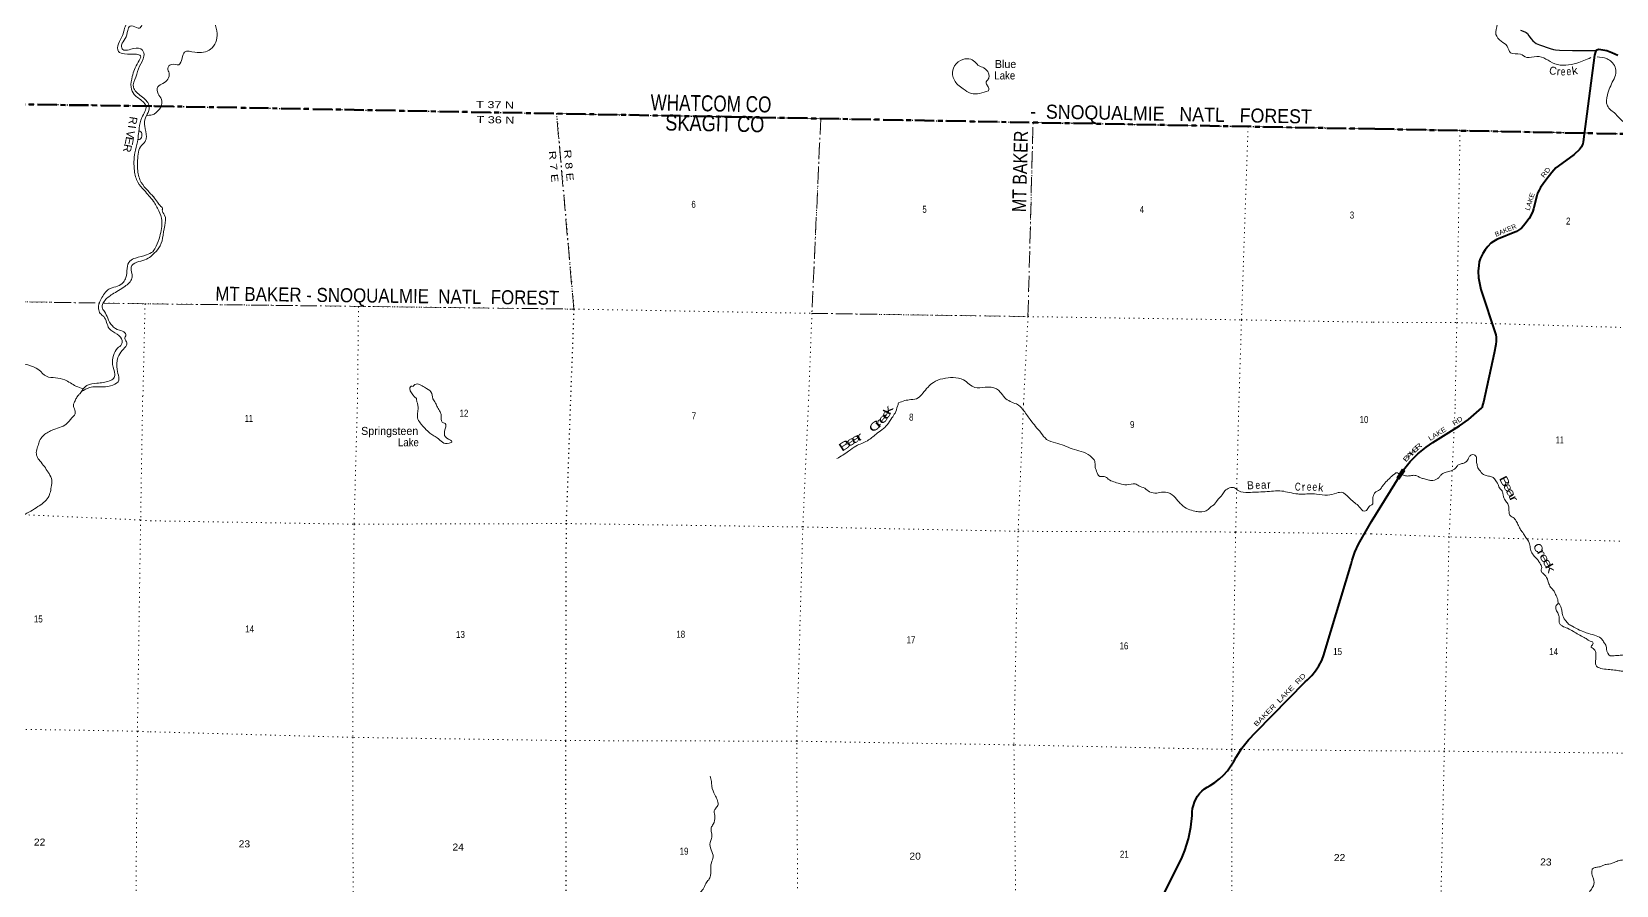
# Model space of a CAD drawing. Header units: feet. Extents: x -244583 to 4, y 367440 to 553773.
# Drawn here: x -216564 to -176969, y 402265 to 423577 of the extents above; entities that cross this region are included whole.
import ezdxf
from ezdxf.enums import TextEntityAlignment as Align

# ---------------------------------------------------------------- set-up
doc = ezdxf.new("R2010")
doc.units = ezdxf.units.FT
doc.header["$LTSCALE"] = 80
for name, pattern in [('DOT_DASHED', [7.7, 5, -1.2, 0.3, -1.2]), ('DOTTED', [1.5, 0.3, -1.2]), ('LONG_DASH_SHORT_DASH', [9.9, 6, -1.2, 1.5, -1.2])]:
    doc.linetypes.add(name, pattern=pattern)
for name, color, linetype, lineweight in [('11', 7, 'LONG_DASH_SHORT_DASH', 60), ('26', 7, 'Continuous', 40), ('29', 7, 'Continuous', 25), ('39', 7, 'Continuous', 13), ('44', 7, 'DOT_DASHED', 13), ('6', 7, 'DOTTED', 25), ('61', 7, 'Continuous', 13), ('7', 7, 'DOTTED', 13)]:
    doc.layers.add(name, color=color, linetype=linetype, lineweight=lineweight)
for name, color, linetype in [('12', 7, 'Continuous'), ('27', 7, 'Continuous'), ('41', 7, 'Continuous')]:
    doc.layers.add(name, color=color, linetype=linetype)

msp = doc.modelspace()

# ---------------------------------------------------------------- linework, layer by layer
at = {"layer": '11'}
for p, q in [((-213498.59, 421720.19), (-183002, 421149.94)), ((-183002, 421149.94), (-152500.5, 420534.3))]:
    msp.add_line(p, q, dxfattribs=at)
msp.add_lwpolyline([(-243993.87, 422210.66), (-234632.56, 421978.11), (-213498.59, 421720.19)], dxfattribs=at)
at = {"layer": '26'}
msp.add_line((-183082.92, 411345.45), (-182288.72, 412634.42), dxfattribs=at)
for points in [[(-176930.32, 422981.91), (-177078.17, 423050.79), (-177208.34, 423095.63), (-177306.13, 423120.01), (-177402.52, 423129.8), (-177434.53, 423127.66), (-177455.59, 423117.83), (-177470.81, 423104.17), (-177487.88, 423074.28), (-177513.79, 422991.21), (-177794.09, 420828.04), (-177807.41, 420777.55), (-177819.7, 420740.49), (-177836.77, 420706.33), (-177888.03, 420635.04), (-178020.89, 420513.4), (-178424.66, 420223.77), (-178481.7, 420175.54), (-178578.31, 420063.63), (-178732.08, 419869.41), (-178861.04, 419683.56), (-178897.32, 419621.64), (-178936.21, 419548.55), (-178955.5, 419480.7), (-179038.9, 419154.02), (-179057.97, 419099.18), (-179103.25, 418984.72), (-179146.99, 418912.75), (-179175.8, 418870.04), (-179249.2, 418780.33), (-179341.18, 418675.74), (-179390.26, 418635.17), (-179465.71, 418593.03), (-179956.81, 418385.35), (-180040.54, 418337.44), (-180101.91, 418293.54), (-180183, 418212.4), (-180249.15, 418129.13), (-180304.92, 418041.59), (-180368.65, 417904.93), (-180392.12, 417830.2), (-180407.78, 417743.73), (-180418.8, 417597.46), (-180411.87, 417432.5), (-180391.06, 417307.07), (-180353.05, 417144.75), (-179982.24, 416012.26), (-179971.74, 415953.34), (-179967.48, 415904.23), (-179969.61, 415852.99), (-179977.37, 415767.62), (-180020.65, 415547.84), (-180289.7, 414330.58), (-180307.92, 414278.03), (-180327.86, 414184.78)], [(-182288.72, 412634.42), (-182119.76, 412843.71), (-181929.85, 413034.18), (-181721.07, 413203.77), (-181550.64, 413317.85), (-180887.52, 413734.2), (-180664.33, 413891.14), (-180327.86, 414184.78)], [(-188617.99, 401359.02), (-187816.11, 402971.48), (-187747.48, 403137.74), (-187657.26, 403421.84), (-187597.23, 403713.81), (-187568.04, 404010.45), (-187568.11, 404012.53), (-187566.58, 404096.28), (-187556.3, 404179.42), (-187537.39, 404261.02), (-187510.05, 404340.2), (-187474.59, 404416.08), (-187431.39, 404487.85), (-187380.92, 404554.7), (-187323.74, 404615.92), (-187260.47, 404670.82), (-187191.82, 404718.81), (-187118.52, 404759.35), (-186997.85, 404833), (-186884.15, 404919.81), (-186780.14, 405018.02), (-186686.97, 405126.57), (-186515.65, 405372.5), (-186465.66, 405466.33), (-186324.4, 405690.19), (-186160.52, 405898.06), (-185975.81, 406087.66), (-184745.42, 407341.87), (-184684.5, 407393.15), (-184577.11, 407499.28), (-184481.41, 407616.06), (-184398.44, 407742.2), (-184329.1, 407876.33), (-184274.17, 408016.97), (-184234.24, 408162.57), (-183590.11, 410282.7), (-183565.46, 410383.71), (-183499.12, 410585.69), (-183412.03, 410779.63), (-183082.92, 411345.45)]]:
    msp.add_lwpolyline(points, dxfattribs=at)
at = {"layer": '29'}
msp.add_lwpolyline([(-179366.48, 423615.19), (-179250.37, 423571.59), (-179218.42, 423556.57), (-179190.79, 423531.54), (-179153.82, 423477.95), (-179099.26, 423401.62), (-179054.15, 423349.82), (-179010.63, 423314.25), (-178968.91, 423286.83), (-178889.01, 423250.28), (-178620.59, 423156.03), (-178536.27, 423133.52), (-178492.17, 423126.76), (-178391.05, 423119.48), (-178063.87, 423104.57), (-177738.27, 423105.89), (-177573.79, 423104.8), (-177466.49, 423108.05)], dxfattribs=at)
at = {"layer": '39'}
msp.add_line((-215436.64, 414452.73), (-215405.11, 414497.77), dxfattribs=at)
for points in [[(-180711.01, 431742.65), (-180623.58, 431593.24), (-180340.09, 431416.15), (-180165.89, 431293.32), (-180112.26, 431004.2), (-180023.66, 430553.35), (-180058.97, 430282.14), (-179995.26, 429999.12), (-179921.26, 429667.58), (-179913.71, 429279.18), (-179896.16, 428919.13), (-179877.34, 428753.3), (-179798.98, 428338.83), (-179795.85, 428051.56), (-179718.37, 427863.67), (-179652.2, 427467.37), (-179644.99, 427167.98), (-179569.67, 427018.52), (-179475.52, 426699.19), (-179429.54, 426300.8), (-179531.72, 426081.97), (-179556.76, 425764.26), (-179703.98, 425703.08), (-179820.08, 425425.53), (-179766.3, 425100), (-179850.53, 424941.92), (-180083.98, 424712.53), (-180097.18, 424469.72), (-180035.29, 424134.1), (-179942.94, 423758.11), (-179976.33, 423511.19), (-179842.34, 423339.67), (-179698.45, 423218.76), (-179608.92, 423051.15), (-179364.35, 423013.52), (-179208.51, 422935.14), (-178956.11, 422962.28), (-178506.95, 422777.65), (-177953.53, 422795.67), (-177608.83, 422929.56)], [(-213500.72, 421519.95), (-213338.18, 421694.52), (-213320.21, 421886.49), (-213405.65, 422028.74), (-213412.09, 422200.69), (-213284.14, 422284.59), (-213159.98, 422394.81), (-213130.32, 422542.2), (-213165.52, 422661.79), (-213081.83, 422760.21), (-212890.16, 422752.59), (-212805.88, 422913.69), (-212743.86, 423068.91), (-212485.55, 423064.8), (-212093.27, 423140.5), (-211930.1, 423533.52), (-211976.04, 423796.79), (-211887.22, 424010.43), (-211662.98, 424245.22), (-211530.01, 424432.22), (-211311.61, 424689.31), (-211031.91, 425024.76), (-210665.69, 425333.23), (-210372.7, 425367.27), (-210005.78, 425323.86), (-209739.3, 425329.8), (-209571.2, 425391.13), (-209338.3, 425261.84), (-209019.52, 425249.16), (-208734.71, 425273.15), (-208573.98, 425195), (-208295.08, 425020.86), (-208042.29, 425073.41), (-207934.47, 425163.55), (-207692.4, 425149.46), (-207475.84, 425000.08), (-207254.12, 424967.96), (-207089.69, 424855.4), (-206721.44, 424739.18), (-206504.76, 424814.28), (-206348.94, 424857.51), (-206188.06, 424795.54), (-206019.9, 424650.6), (-205839.72, 424707.79), (-205690.07, 424738.94), (-205593.64, 424691.65), (-205501.28, 424640.34), (-205357.2, 424722.09), (-205237.78, 424757.53), (-205036.48, 424701.3), (-204723.68, 424696.75), (-204450.25, 424585.34), (-204070.67, 424386.12), (-203816.23, 424400.24), (-203578.72, 424331.58), (-203292.5, 424503.19), (-203006.83, 424618.17), (-202722.03, 424640.14), (-202464.03, 424603.67), (-202132.82, 424625.27), (-201737.51, 424808.12), (-201623.01, 424962.91), (-201534.75, 425117.91), (-201427.44, 425153.45), (-201168.15, 425040.13), (-200955.32, 425135.48), (-200803.92, 425350.63), (-200667.57, 425468.85), (-200488.05, 425457.29), (-200269.01, 425568.76), (-200040.71, 425593.21), (-199879.09, 425822.44), (-199697.38, 426253.74), (-199500.89, 426329), (-199245.39, 426454.34), (-198998.5, 426523.12), (-198802.93, 426713.66), (-198616.28, 426815.28), (-198502.95, 426846.72), (-198422.17, 427064.48), (-198305.43, 427455.85), (-198281.37, 427651.82)], [(-213808.41, 423865.04), (-213851.82, 423800.92), (-213884.49, 423779.15), (-213931.18, 423765.68), (-214025.65, 423799.47), (-214167.14, 423797.53), (-214241.94, 423663.05), (-214297.24, 423481.71), (-214395.36, 423274.71), (-214396.2, 423086.5), (-214243.57, 423023.5), (-213946.65, 423012.99), (-213844.16, 422975.03), (-213903.13, 422818.04), (-214050.07, 422457.95), (-214080.39, 422191.24), (-214000.32, 422007.89), (-213784.75, 421830.61), (-213711.62, 421722.24), (-213813, 421434.33), (-213877.67, 421168.13), (-213893.87, 421032.77), (-213923.28, 420826.77), (-213984, 420554.44), (-213996.88, 420105.31), (-213912.32, 419818.67), (-213753.69, 419617.95), (-213521, 419340.87)], [(-213520.1, 419457.87), (-213662.89, 419608.5), (-213825.5, 419813.33), (-213916.03, 420106.13), (-213901.62, 420522.85), (-213848.37, 420702.19), (-213731.18, 420834.02), (-213699.06, 420952.95), (-213739.45, 421220.72), (-213737.08, 421376.53), (-213655.43, 421563.54), (-213636.53, 421743.39), (-213707.48, 421861.84), (-213950.78, 422075.96), (-214023.76, 422194.44), (-213961.35, 422444.48), (-213868.3, 422716.32), (-213759.42, 422965.67), (-213795.54, 423115.98), (-214011.08, 423161.7), (-214171.41, 423117.55), (-214284.4, 423129.35), (-214317.06, 423241.16), (-214227.66, 423405.79), (-214163.94, 423609.26), (-214103.68, 423717.65), (-214030.92, 423718.59), (-213872.07, 423665.62), (-213814.3, 423743.69), (-213808.41, 423865.04)], [(-192656.45, 422101.77), (-192881.1, 422036.85), (-193093.01, 422038.56), (-193287.74, 422149.34), (-193421.98, 422253.56), (-193552.86, 422499.31), (-193502.29, 422723.37), (-193298.94, 422883.51), (-193099.08, 422887.96), (-192970.74, 422799.97), (-192906.81, 422730.69), (-192774.15, 422673), (-192643, 422455.56), (-192672, 422376.92), (-192710.85, 422324.66), (-192693.45, 422243.63), (-192645.8, 422160.33), (-192656.45, 422101.77)], [(-177448.41, 422949.1), (-177200.46, 422901.35), (-177087.05, 422828.9), (-176980.9, 422539.95), (-177046.87, 422361.7), (-177190.91, 421997.07), (-177191.9, 421728), (-176987.09, 421524.35), (-176818.75, 421350.92), (-176589.95, 421210.07), (-176369.28, 421085.37), (-176162.75, 420958.6), (-175924.42, 420967.49), (-175556.78, 420968.71), (-175055.83, 420974.42), (-174934.3, 420889.85), (-174784.18, 420724.46), (-174707.6, 420773.27), (-174504.25, 420945.9), (-174031.64, 420967.71), (-173804.95, 420851.12), (-173433.58, 420935.3), (-173006.08, 421128.91), (-172669.89, 421429.44), (-172202.1, 421653.54), (-172158.35, 421831.71), (-172219.91, 422082.37), (-172081.02, 422208.26), (-171866.94, 422221.11), (-171587.11, 422468.86), (-171332.82, 422530.39), (-171187.05, 422443.89), (-171103.55, 422268.16), (-170993.59, 422041.94)], [(-213696.3, 421475.73), (-213626.23, 421490.24), (-213551.31, 421499.24), (-213500.72, 421519.95)], [(-213884.55, 421112.78), (-213812.96, 421037.64), (-213814.01, 420968.84), (-213839.15, 420910.52), (-213915.83, 420876.65)], [(-219744.7, 419553.58), (-219896.19, 419292.73), (-220044.78, 418956.95), (-219988.86, 418780.03), (-219738.19, 418385.66), (-219321.65, 417735.82), (-219081, 417612.82), (-218820.89, 417440.94), (-218489.19, 417059.53), (-218104.54, 416572.09), (-217689.38, 416229.91), (-217509.11, 415990.42), (-217214.3, 415575.15), (-216957.01, 415350.7), (-216386.34, 415135.73), (-216194.8, 414972.98), (-215966.98, 414937.2), (-215737.41, 414883.17), (-215458.84, 414729.24), (-215277.95, 414663.79)], [(-213535.83, 418016.28), (-213385.68, 418178.19), (-213292.52, 418424.15), (-213241.13, 418735.16), (-213242.65, 419000.09), (-213299.97, 419127.96), (-213293.7, 419150.15), (-213339.49, 419217.26), (-213420.71, 419320.28), (-213521.53, 419459.38)], [(-213526.24, 419347.11), (-213384.92, 419108.42), (-213312.59, 418861.12), (-213364.79, 418465.18), (-213451.84, 418225.23), (-213533.5, 418085.2)], [(-215318.66, 414589.99), (-215115.86, 414691.73), (-214782.14, 414709.01), (-214532.88, 414753.87), (-214387.59, 414873.13), (-214388.44, 414950.06), (-214427.95, 415142.92), (-214409.26, 415442.19), (-214303.54, 415616.7), (-214196.35, 415754.75), (-214195.12, 415835.69), (-214238.04, 415937.53), (-214213.02, 415987.75), (-214234.14, 416060.93), (-214372.6, 416125.74), (-214556.82, 416237.79), (-214663.16, 416421.53), (-214747.49, 416590.78), (-214804.43, 416700.92), (-214753.78, 416841.84), (-214548.94, 417022.97), (-214236.79, 417216.65), (-214061.86, 417424.53), (-214058.05, 417541.87), (-214077.85, 417702.05), (-214028.31, 417770.13), (-213833.09, 417850.2), (-213650.11, 417922.35), (-213535.83, 418016.28)], [(-213533.5, 418085.2), (-213699.36, 418006.07), (-213969.37, 417925.09), (-214111.95, 417852.34), (-214179.4, 417669.16), (-214211.19, 417438.91), (-214273.55, 417324.47), (-214416.52, 417225.41), (-214601.28, 417169.47), (-214808.88, 416939.82), (-214895.96, 416661.81), (-214849.25, 416543.72), (-214765.56, 416465.56), (-214628.62, 416168.02), (-214426.7, 416023.33), (-214301.78, 415865.62), (-214319.36, 415772.78), (-214417.84, 415675.07), (-214519.61, 415494.44), (-214543.32, 415264.06), (-214486.43, 415018.31), (-214516.22, 414919.58), (-214622.24, 414858.42), (-214936.36, 414800.37), (-215185.83, 414741.35), (-215292.47, 414639.72), (-215317.45, 414591.52)], [(-215405.11, 414497.77), (-215375.07, 414523.57), (-215352.47, 414547.52), (-215317.45, 414591.52)], [(-206951.06, 414417.33), (-207103.08, 414613.77), (-207112.46, 414688.67), (-207081.8, 414728.87), (-207029.39, 414722.38), (-207013.01, 414746.51), (-206986.54, 414770.56), (-206749.05, 414699.89), (-206586.67, 414583.31), (-206539.64, 414414.04)], [(-194902.36, 414308.02), (-194748.2, 414365.3), (-194598.61, 414390.38), (-194412.51, 414433.36), (-194298.36, 414551.76), (-194167.76, 414702.37), (-194033.41, 414822.62), (-193798.41, 414913.75), (-193535.76, 414941.96), (-193277.99, 414881.23), (-192995.19, 414692.9), (-192738.81, 414698.92), (-192454.61, 414658.2), (-192370.5, 414588.76), (-192248.81, 414438.13), (-191957.53, 414282.77)], [(-218130.62, 410248.56), (-217946.43, 410273.04), (-217840.83, 410322.54), (-217718.73, 410404.21), (-217555.41, 410566.34), (-217422.86, 410682.27), (-217284.74, 410749.65), (-217181.4, 410774.91), (-217101.42, 410889.34), (-217097.64, 411065.16), (-217063.45, 411250.78), (-216979.53, 411355.06), (-216786.07, 411498.7), (-216584.87, 411607.9), (-216411.94, 411719.4), (-216152.98, 411945.27), (-216107.42, 412053.97), (-216075.57, 412207.28), (-216061.69, 412383), (-216130.83, 412543.35), (-216154.74, 412577.95), (-216246.3, 412720.33), (-216360.11, 412860.92), (-216429.74, 412972.77), (-216446.58, 413108.36), (-216402.74, 413247.4), (-216365.19, 413364.26), (-216285.18, 413482.74), (-216179.25, 413564.57), (-216065.46, 413624.1), (-215961.98, 413663.51), (-215779.39, 413730.45), (-215634.74, 413844.24), (-215569.24, 413926.47), (-215479.22, 414034.74), (-215486.35, 414129.81), (-215519.52, 414249.39), (-215479.97, 414364.22), (-215436.64, 414452.73)], [(-206539.92, 414414.5), (-206472.18, 414303.68), (-206425.32, 414199.89), (-206358.44, 414085.68), (-206331.61, 413992.3), (-206307.82, 413832.28), (-206233.7, 413794.76), (-206212.4, 413735.83), (-206238.14, 413637.2), (-206249.47, 413556.54), (-206246.33, 413497.88), (-206096.79, 413376.34), (-206062.95, 413345.5), (-206134.3, 413300.12), (-206301.46, 413324.93), (-206430.91, 413440.1), (-206538.99, 413500.37), (-206640.77, 413576.72), (-206775.99, 413710.17), (-206831.41, 413781.75), (-206912.33, 413902.24), (-206922.09, 414055.98), (-206909.98, 414187.15), (-206920.64, 414282.3), (-206941.72, 414355.38), (-206951.06, 414417.33)], [(-196442.67, 412918.21), (-196153.19, 413103.71), (-195967.52, 413232.21), (-195682.88, 413365.24), (-195462.32, 413531.6), (-195188.29, 413761.8), (-195068.55, 413935.78), (-194992.02, 414055.85), (-194930.86, 414226.69), (-194902.36, 414308.02)], [(-191957.53, 414282.77), (-191906.56, 414252.79), (-191773.45, 414113.31), (-191595.53, 413868.05), (-191480.68, 413722.8), (-191341.91, 413556.96), (-191205.05, 413399.24), (-190982.33, 413310.92), (-190761.33, 413242.84), (-190564.76, 413160.99), (-190339.65, 413096.89), (-190115.29, 412984.3), (-190002.3, 412849.18), (-189991.96, 412733.82), (-189955.66, 412599.88), (-189876.82, 412475.39), (-189765.85, 412471.66), (-189661.87, 412407.4), (-189380.97, 412295.96), (-189201.82, 412262.88), (-188991.5, 412287.93), (-188899.37, 412240.03), (-188752.98, 412177.14), (-188631.17, 412090.38), (-188454.01, 412059.36), (-188296.19, 412083.2), (-188067.11, 412014.99), (-187926.05, 411867.31), (-187842.65, 411777.1), (-187668.9, 411655.19), (-187498.04, 411608.09), (-187377.26, 411586.02), (-187170.45, 411645.48), (-187113.01, 411705.22), (-187035.49, 411758.59), (-186938.84, 411874.31), (-186817.54, 412017.95), (-186747.4, 412115.89), (-186508.12, 412186.97), (-186404.22, 412116.66), (-186162.64, 412074.54), (-185960.67, 412081.52), (-185742.49, 412092.31), (-185328.43, 412108.15), (-185137.2, 412072.86), (-184923.8, 412035.22), (-184824.97, 412029.65), (-184661.32, 412039.25), (-184457.52, 412034.09), (-184187.46, 412005.67), (-183958.54, 412058.72), (-183808.98, 412070.56), (-183735.02, 412022.94), (-183621.56, 411918.12), (-183502.02, 411815.23), (-183392.51, 411716.54), (-183267.01, 411607.49), (-183214.26, 411624.87), (-183142.11, 411722.78), (-183106.91, 411750.21), (-183079.21, 411768.18)], [(-173327.74, 414127.47), (-173380.15, 414057.64), (-173451.63, 413989.8), (-173531.42, 413901.85), (-173587.01, 413811.58), (-173610.65, 413692.64), (-173601.73, 413595.53), (-173598.66, 413514.66), (-173624.06, 413417.97), (-173634.24, 413410.01), (-173687.41, 413354.07), (-173744.55, 413302.22), (-173907.66, 413168.8), (-173977.75, 413048.4), (-174033.95, 412907.62), (-174075.66, 412796.98), (-174113.16, 412700.44), (-174140.45, 412613.87), (-174097.33, 412506.25), (-174062, 412422.97), (-174099.04, 412364.81), (-174162.15, 412321.11), (-174241.55, 412265.49), (-174266.55, 412201.13), (-174273.26, 412146.65), (-174225.7, 412073.32), (-174224.29, 412022.79), (-174249.17, 411968.52), (-174255.93, 411910), (-174303.62, 411805.5), (-174336.52, 411755.37), (-174389.9, 411681.25), (-174386.84, 411600.38), (-174335.9, 411472.45), (-174331.33, 411349.13), (-174377.24, 411224.39), (-174457.5, 411098.05), (-174494.78, 411019.69), (-174484.2, 410892.25), (-174523.82, 410787.65), (-174590.46, 410618.7), (-174618.16, 410497.79), (-174653.4, 410421.43), (-174761.83, 410301.49), (-174922.55, 410198.35), (-175050.96, 410096.84), (-175122.75, 410002.73), (-175140.75, 409849.37), (-175160.35, 409730.38), (-175052.09, 409668.44), (-174938.11, 409578.15), (-174868.17, 409518.7), (-174837.12, 409415.26), (-174848.53, 409306.27), (-174845.4, 409231.46), (-174881.54, 409080.34), (-174959.06, 409012.57), (-175010.25, 408952.56), (-175059.84, 408858.19), (-175183.55, 408811.18), (-175347.21, 408799.02), (-175498.54, 408804.89), (-175668.38, 408782.69), (-175796.78, 408848.91), (-175927.19, 408915.16), (-176023.15, 408825.38), (-176074.98, 408712.84), (-176166.1, 408521.97), (-176256.3, 408407.87), (-176334.02, 408323.94), (-176426.56, 408183.6), (-176498.42, 408083.43), (-176600.22, 408011.91), (-176693.01, 408017.08), (-176816.21, 408012.5), (-176868.76, 408007.08), (-177026.34, 407996.86), (-177121.26, 407993.97), (-177212.1, 408160.77), (-177225.23, 408243.78), (-177270.75, 408319.1), (-177328.21, 408408.72), (-177470.5, 408495.31), (-177657.55, 408552.14), (-177784.22, 408594.09), (-177926.8, 408656.44), (-178063.17, 408730.84), (-178161.39, 408788.61), (-178242.95, 408888.61), (-178290.59, 408955.88), (-178313.98, 409024.87), (-178332.82, 409136.24), (-178367.81, 409247.81), (-178409.56, 409300.86), (-178456.35, 409271.11), (-178481.48, 409196.64), (-178448.43, 409091.16)], [(-178425.66, 409305.09), (-178432.54, 409404.2), (-178485.55, 409528.11), (-178524.92, 409611.44), (-178610.52, 409711.49), (-178661.7, 409819.21), (-178732.39, 409983.76), (-178796.2, 410049.19), (-178843.89, 410112.42), (-178835.11, 410170.91), (-178830.58, 410211.28), (-178860.08, 410276.3), (-178903.58, 410351.6), (-178967.24, 410429.16), (-179062.81, 410539.44), (-179113.87, 410657.26), (-179136.51, 410788.89), (-179179.79, 410882.37), (-179247.37, 410970.08), (-179269.01, 411016.83), (-179346.49, 411120.82), (-179397.8, 411218.44), (-179454.94, 411334.32), (-179522.42, 411430.12), (-179628.47, 411508.19), (-179649.7, 411589.28), (-179658.25, 411716.7), (-179695.46, 411812.13), (-179760.99, 411901.83), (-179788.3, 411980.98), (-179805.51, 412060), (-179821.1, 412106.66), (-179823.05, 412112.75), (-179890.79, 412186.32), (-179910.3, 412243.14), (-179979.45, 412367.24), (-180045.11, 412446.85), (-180137.59, 412478.28), (-180244.3, 412501.8), (-180330.48, 412553.37), (-180378.12, 412620.63), (-180413.94, 412663.5), (-180448.95, 412773.05), (-180464.02, 412862.15), (-180462.93, 412953.07), (-180522.75, 413014.42), (-180587.36, 413013.18), (-180644.53, 412959.31), (-180702.32, 412854.92), (-180781.62, 412807.38), (-180870.77, 412780.17), (-180909.31, 412764.47), (-180966.61, 412700.5), (-181027.82, 412646.68), (-181161.67, 412595.75), (-181218.35, 412582.29), (-181267.04, 412562.68), (-181342.28, 412517.11), (-181385.32, 412463.07), (-181444.49, 412411.24), (-181513.46, 412383.78), (-181588.28, 412372.56), (-181678.92, 412389.83), (-181793.62, 412419.51), (-181874.02, 412448.77), (-181954.29, 412488.14), (-182006.62, 412500.89), (-182057.11, 412499.48), (-182109.68, 412492.04), (-182212.72, 412485.2), (-182315.34, 412512.71), (-182320.49, 412514.76)], [(-182320.49, 412514.76), (-182409.77, 412550.23), (-182464.07, 412567.05), (-182474.23, 412561.11), (-182510.91, 412533.27), (-182563.87, 412493.49), (-182608.79, 412451.6), (-182668.03, 412393.71), (-182776.44, 412275.79), (-182840.08, 412187.65), (-182883.1, 412135.63), (-182941.98, 412108.05), (-183007.23, 412054.27), (-183046.45, 411982), (-183054.5, 411851.74)], [(-183054.5, 411851.74), (-183050.67, 411835.17), (-183050.67, 411804.57), (-183064.7, 411780.34), (-183079.21, 411768.18)], [(-178448.43, 409091.16), (-178401.13, 408995.61), (-178396.15, 408906.63), (-178383.34, 408797.35), (-178325.49, 408740.07), (-178186.9, 408681.81), (-178042.53, 408601.25), (-177914.2, 408528.97), (-177767.81, 408448.39), (-177681.63, 408396.83), (-177623.53, 408359.75), (-177563.15, 408344.87), (-177562.06, 408268.07), (-177600.92, 408226.1), (-177521.01, 408156.43), (-177481.55, 408081.18), (-177488.19, 407865.03), (-177463.47, 407739.44), (-177359.19, 407681.6), (-177175.81, 407655.13), (-177010.47, 407638.98), (-176873.46, 407617.12), (-176772.69, 407603.77), (-176724.44, 407587.02), (-176665.21, 407477.18), (-176631.97, 407387.86), (-176578.71, 407284.16), (-176529.3, 407196.66), (-176474.2, 407078.79), (-176445.34, 406961.23), (-176416.21, 406865.9), (-176407.9, 406718.28), (-176472.32, 406565.48), (-176530.59, 406420.68), (-176576.58, 406289.89), (-176569.53, 406204.93), (-176526.17, 406117.51), (-176477.03, 406007.79), (-176450.35, 405876.11), (-176403.4, 405752.27), (-176288.5, 405738.76), (-176123.55, 405690.28), (-175994.69, 405662.46), (-175843.97, 405606.07), (-175789.18, 405461.93), (-175890.4, 405271.18), (-175968.8, 405130.67), (-176112.34, 404778.76), (-176216.16, 404539.54), (-176286.81, 404372.66), (-176381.68, 404206.08), (-176543.4, 404020.1), (-176640.28, 403853.55), (-176686.08, 403738.92), (-176731.94, 403618.22), (-176724.41, 403405.94), (-176689.86, 403258.01), (-176678.11, 403227.55), (-176652.39, 403184.8), (-176576.61, 403107.1), (-176450.04, 403057.06), (-176418.6, 402985.96), (-176469.57, 402944.14), (-176631.58, 402901.64), (-176756.77, 402899.11), (-176894.21, 402884.61), (-177022.01, 402833.61), (-177117.29, 402800.41), (-177192.06, 402793.23), (-177303.51, 402758.21), (-177370.49, 402728.7), (-177437.22, 402719.41), (-177518.2, 402700.18), (-177560.87, 402676.44), (-177573.25, 402654.36), (-177570.82, 402520.96), (-177535.66, 402423.54), (-177539.73, 402253.84), (-177605.63, 402145.51), (-177677.84, 402017.05), (-177723.92, 401878.17), (-177775.6, 401777.76), (-177851.38, 401687.74), (-177896.83, 401601.39), (-177940.12, 401527.14), (-178049.33, 401510.28), (-178162.63, 401489.42), (-178243.46, 401482.31), (-178336.38, 401477.38), (-178393.12, 401459.88), (-178494.82, 401396.44), (-178543.33, 401390.96), (-178566.7, 401461.98), (-178591.99, 401541.09), (-178697.16, 401524.18), (-178815.4, 401428.61), (-178898.91, 401366.97)], [(-199612.32, 404988.46), (-199578.04, 404854.54), (-199569.71, 404739.22), (-199490.28, 404521.76), (-199437.52, 404407.77), (-199413.21, 404282.1), (-199469.09, 404192.02), (-199508.52, 404121.89), (-199490.66, 403970.05), (-199535.77, 403792.9), (-199583.67, 403696.64), (-199577.39, 403579.32), (-199579.62, 403433.85), (-199611.47, 403331.28), (-199585.94, 403153.04), (-199534.21, 402972.38), (-199580.81, 402829.61), (-199594.4, 402601.45), (-199603.92, 402506.62), (-199647.88, 402404.23), (-199717.93, 402312.35), (-199786.79, 402165.88), (-199877.1, 402068.25), (-199981.82, 401821.29), (-200061.88, 401602.24), (-200143.31, 401425.65), (-200228.38, 401275.4), (-200328.29, 401078.89), (-200411.61, 400910.41), (-200493.82, 400683.32), (-200531.85, 400572.75), (-200674.41, 400358.71), (-200742.72, 400248.61), (-200833.34, 400130.77), (-200894.13, 399984.18), (-200895.17, 399784.13), (-200949.13, 399556.59), (-200975.67, 399405.43), (-200956.25, 399223.25), (-200969.01, 399049.65), (-201007.75, 398892.61), (-201031.99, 398628.24), (-201011.12, 398541.02), (-201002.11, 398338.79), (-201098.78, 398089.68), (-201172.17, 397910.95), (-201188.37, 397775.8), (-201217.77, 397570.12), (-201233.47, 397335.93), (-201257.36, 397093.79), (-201258.91, 396992.76), (-201276.95, 396869.77), (-201282.72, 396756.68), (-201274.98, 396602.97), (-201258.33, 396372.33), (-201232.98, 396050.61), (-201222.41, 395818.04), (-201239.98, 395725.35), (-201291.51, 395524.05), (-201321.53, 395277.96), (-201277.4, 395127.73), (-201176.61, 394855.37), (-201075.32, 394746.69), (-200960.53, 394597.4), (-200923.48, 394380.58), (-200905, 394269.15), (-200813.86, 394025.23), (-200790.85, 393946.06), (-200704.66, 393774.97), (-200511.81, 393582.03), (-200353.46, 393508.85), (-200159.99, 393487.68), (-200025.71, 393424.98), (-199922.93, 393281.93), (-199790.78, 393079.82), (-199696.23, 392926.79), (-199557.34, 392769.03), (-199422.06, 392639.63), (-199236.45, 392501.36), (-199069.46, 392333.07), (-199059.86, 392169.23), (-199061.34, 391940.88), (-199086.88, 391723.02), (-199107.62, 391555.6), (-199099.85, 391403.91), (-199097.72, 391363.03)]]:
    msp.add_spline(points, degree=3, dxfattribs=at)
at = {"layer": '44'}
for points in [[(-213546.13, 416782.82), (-203017.92, 416651.34), (-203450.3, 421532.58), (-196846.71, 421409.28), (-197069.08, 416545.52), (-191669.32, 416464.13), (-191541.78, 421311.37), (-183002, 421149.94)], [(-183002, 421149.94), (-162287.04, 420735.63), (-162402.88, 415021.05), (-165021.35, 415061.59), (-165060.74, 414065.91)], [(-219059.7, 414533.5), (-219084.09, 416865.54), (-213546.13, 416782.82)]]:
    msp.add_lwpolyline(points, dxfattribs=at)
at = {"layer": '6'}
for points in [[(-213498.59, 421720.19), (-234373.72, 421976.17), (-234634.89, 421978.46), (-239724.95, 422104.61), (-239968.26, 422110.66), (-243993.87, 422210.66)], [(-213498.59, 421720.19), (-203450.3, 421532.58), (-196846.71, 421409.28), (-191541.78, 421311.37), (-186168.75, 421209.15), (-183002, 421149.94)], [(-203450.3, 421532.58), (-203017.92, 416651.34), (-203102.09, 414381.64)], [(-159636.65, 420678.33), (-169521.16, 420877.84), (-170147.59, 420890.49), (-175523.34, 420998.99), (-180872.61, 421106.96), (-183002, 421149.94)], [(-203102.09, 414381.64), (-203211.75, 411296.75), (-203227.31, 405874.25), (-203211.91, 400484.75), (-203213.17, 395660.8), (-203205.7, 395226.18), (-202773.4, 389845.85), (-202912.93, 384561.24), (-202945.01, 382414.62)]]:
    msp.add_lwpolyline(points, dxfattribs=at)
at = {"layer": '61'}
for p, q in [((-182453.6, 412442.59), (-182318.57, 412652.98)), ((-182318.57, 412652.98), (-182255.45, 412612.48))]:
    msp.add_line(p, q, dxfattribs=at)
msp.add_lwpolyline([(-182255.45, 412612.48), (-182390.48, 412402.08), (-182453.6, 412442.59)], dxfattribs=at)
msp.add_lwpolyline([(-182442.54, 412445), (-182316.15, 412641.92), (-182266.5, 412610.06), (-182392.89, 412413.13)], close=True, dxfattribs=at)
at = {"layer": '7'}
for p, q in [((-213731.61, 416785.59), (-213783.09, 414489.68)), ((-208398.88, 416718.54), (-208422.11, 414430.99)), ((-180997.59, 414188.32), (-181009.69, 413927.17))]:
    msp.add_line(p, q, dxfattribs=at)
for points in [[(-196846.71, 421409.28), (-197069.08, 416545.52), (-197153.45, 414327.95)], [(-191541.78, 421311.37), (-191669.32, 416464.13), (-191781.31, 414280.86)], [(-186168.75, 421209.15), (-186334.8, 416382.29), (-186402.09, 414235)], [(-180872.61, 421106.96), (-180954.58, 416315.91), (-180997.5, 414190.21)], [(-234503.91, 417001.13), (-229757.64, 416892.23), (-224399.23, 416870.49), (-219084.09, 416865.54), (-213731.61, 416785.59), (-213546.13, 416782.82)], [(-213546.13, 416782.82), (-208398.88, 416718.54), (-203017.92, 416651.34), (-197069.08, 416545.52), (-191669.32, 416464.13), (-186334.8, 416382.29), (-183041.84, 416322.58)], [(-183041.84, 416322.58), (-180954.58, 416315.91), (-175629.14, 416157.6), (-172514.69, 416144.49)], [(-213790.92, 414482.09), (-213842.1, 411387.02), (-213923.08, 406112.27), (-213969.66, 400639.11)], [(-208422.11, 414430.99), (-208508.85, 411281.46), (-208543.99, 405958.86), (-208529.8, 400694.11)], [(-197428.36, 391786.77), (-197396.94, 395170.93), (-197416.05, 400510.54), (-197449.09, 405862.49), (-197296.46, 411211.57), (-197153.45, 414327.95)], [(-191781.31, 414280.86), (-191916.45, 411104.32), (-192020.4, 405770.66), (-191958.97, 400426.36), (-192069.19, 395078.64), (-192126.56, 389754.37), (-192277.08, 383481.87)], [(-186655.03, 396290.78), (-186580.92, 400323.19), (-186575.9, 405656.36), (-186480.59, 411085.14), (-186402.09, 414235)], [(-181020.44, 413695.42), (-181147.02, 410964.78), (-181266.08, 405613.06), (-181390.08, 400354.37), (-181451.91, 395060.57), (-181503.42, 391471.75)], [(-234712.66, 411765.11), (-229852.51, 411648.82), (-224472.34, 411586.06), (-219034.63, 411617.73), (-213842.1, 411387.02), (-213598.3, 411365.15)], [(-213598.3, 411365.15), (-208508.85, 411281.46), (-203211.75, 411296.75), (-197296.46, 411211.57), (-191916.45, 411104.32), (-186480.59, 411085.14), (-183085.45, 411038.81)], [(-174510.13, 410829.05), (-175805.16, 410831.44), (-181147.02, 410964.78), (-183085.45, 411038.81)], [(-213649, 406099.68), (-213923.08, 406112.27), (-219181.72, 406200.13), (-224658.8, 406273.94), (-229962.11, 406342.02), (-234849.56, 406557.62)], [(-183130.12, 405625.32), (-186575.9, 405656.36), (-192020.4, 405770.66), (-197449.09, 405862.49), (-203218.07, 405878.72), (-208543.99, 405958.86), (-213649, 406099.68)], [(-175794.24, 405551.82), (-175971.73, 405557.09), (-181266.08, 405613.06), (-183130.12, 405625.32)]]:
    msp.add_lwpolyline(points, dxfattribs=at)

# ---------------------------------------------------------------- texts
at = {"layer": '12'}
for s, width, p in [('WHATCOM CO', 0.8, (-201103.09, 421615.95)), ('SKAGIT CO', 0.85, (-200736.24, 421111.68))]:
    msp.add_text(s, height=400, rotation=358.929, dxfattribs=dict(at, width=width)).set_placement(p)
at = {"layer": '27'}
for s, rotation, width, p in [('RD', 51.63, 1.2, (-178774.53, 419917.15)), ('LAKE', 72.416, 1.1, (-179139.68, 419102.93)), ('BAKER', 22.923, 1.05, (-179975.33, 418453.52)), ('RD', 33.123, 1.15, (-181016.39, 413735.58)), ('LAKE', 32.123, 1.2, (-181620.14, 413356.16)), ('BAKER  LAKE  RD', 45.549, 1.3, (-185956.44, 406219.75))]:
    msp.add_text(s, height=120, rotation=rotation, dxfattribs=dict(at, width=width)).set_placement(p)
for s, rotation, width, p in [('B', 49.727, 1.65, (-182168.92, 412887.78)), ('A', 46.707, 1.8, (-182092.4, 412966.38)), ('K', 43.673, 1.7, (-182014.25, 413040.12)), ('E', 42.661, 1.75, (-181945.91, 413111.25)), ('R', 40.671, 1.55, (-181875.41, 413177.14))]:
    msp.add_text(s, height=120, rotation=rotation, dxfattribs=dict(at, width=width)).set_placement(p, align=Align.CENTER)
at = {"layer": '41'}
for s, p in [('Blue', (-192497, 422670.6)), ('Springsteen', (-208332.2, 413510.04))]:
    msp.add_text(s, height=200, dxfattribs=at).set_placement(p)
at = {"layer": '41', "width": 0.9}
for p in [(-192510.07, 422384.98), (-207411.79, 413226.08)]:
    msp.add_text('Lake', height=200, dxfattribs=at).set_placement(p)
at = {"layer": '41'}
for s, rotation, width, p in [('C', 349.09, 0.95, (-178569.95, 422505.99)), ('e', 359.248, 0.75, (-178300.28, 422484.86)), ('e', 3.359, 0.8, (-178150.09, 422491.1)), ('k', 10.124, 1.1, (-177990.78, 422508.36)), ('E', 259.212, 1.2, (-214220.95, 420869.54)), ('I', 262.121, 1.1, (-214158.51, 421212.72)), ('R', 259.096, 1.05, (-214269.89, 420686.11)), ('B', 297.613, 1.5, (-179844.95, 412308.99)), ('e', 296.239, 1.35, (-179758.7, 412158.94)), ('a', 298.358, 1.55, (-179684.21, 412016.36)), ('r', 297.318, 1.55, (-179615.96, 411875.85))]:
    msp.add_text(s, height=200, rotation=rotation, dxfattribs=dict(at, width=width)).set_placement(p, align=Align.CENTER)
for s, rotation, p in [('r', 355.043, (-178420.87, 422487.04)), ('R', 260.884, (-214129.06, 421374.42)), ('V', 260.052, (-214196.11, 421033.59))]:
    msp.add_text(s, height=200, rotation=rotation, dxfattribs=at).set_placement(p, align=Align.CENTER)
for s, rotation, width, p in [('k', 63.05, 1.6, (-195122.58, 413989.77)), ('C', 41.557, 1.65, (-195544.51, 413552.26)), ('r', 41.536, 2.1, (-195411.47, 413665.96)), ('e', 50.055, 1.85, (-195304.33, 413757.7)), ('e', 56.614, 1.6, (-195202.72, 413875.75)), ('B', 33.367, 1.7, (-196321.83, 413083.54)), ('e', 34.697, 1.65, (-196144.92, 413200.56)), ('a', 29.506, 1.55, (-196030.23, 413279.37)), ('r', 28.286, 1.6, (-195899.74, 413347.2)), ('B', 1.031, 0.95, (-186194.48, 412151.46)), ('e', 2.754, 0.8, (-185982.5, 412155.71)), ('a', 3.412, 0.9, (-185841.95, 412163.06)), ('C', 358.251, 0.75, (-185002.73, 412120.05)), ('e', 357.913, 0.75, (-184703.18, 412120.38)), ('e', 356.911, 0.8, (-184566.55, 412115.79)), ('C', 293.138, 1.15, (-179052.73, 410754.41)), ('r', 299.278, 1.65, (-178962.53, 410594.59)), ('e', 299.821, 1.5, (-178900.8, 410489.46)), ('e', 299.923, 1.5, (-178822.84, 410358.11)), ('k', 298.119, 1.6, (-178756.06, 410231.99))]:
    msp.add_text(s, height=200, rotation=rotation, dxfattribs=dict(at, width=width)).set_placement(p)
for s, rotation, p in [('r', 3.995, (-185685.8, 412168.71)), ('r', 0.858, (-184827.35, 412111.69)), ('k', 353.598, (-184428.08, 412106.09))]:
    msp.add_text(s, height=200, rotation=rotation, dxfattribs=at).set_placement(p)
at = {"layer": '44'}
for s, rotation, width, p in [(' -  SNOQUALMIE   NATL   FOREST', 358.917, 0.95, (-191743.08, 421418.05)), ('MT BAKER', 88.493, 0.85, (-191720.97, 419068.86)), ('MT BAKER - SNOQUALMIE  NATL  FOREST', 359.285, 0.9, (-211975.44, 416863.21))]:
    msp.add_text(s, height=350, rotation=rotation, dxfattribs=dict(at, width=width)).set_placement(p)
at = {"layer": '6', "width": 1.35}
for s, rotation, p in [('T 37 N', 358.929, (-205460.28, 421676.42)), ('T 36 N', 358.929, (-205450.14, 421298.76)), ('R 7 E', 275.062, (-203643.4, 420595.75)), ('R 8 E', 275.062, (-203262.8, 420625.88))]:
    msp.add_text(s, height=175, rotation=rotation, dxfattribs=at).set_placement(p)
at = {"layer": '7'}
for s, width, p in [('6', 0.85, (-200080.26, 419179.75)), ('5', 0.85, (-194309.27, 419056.03)), ('4', 0.85, (-188879.08, 419053.22)), ('3', 0.85, (-183629.07, 418912.35)), ('2', 0.85, (-178226.02, 418761.47)), ('11', 0.65, (-211237.44, 413835.97)), ('12', 0.85, (-205873.67, 413963.36)), ('7', 0.85, (-200071.49, 413897.32)), ('8', 0.85, (-194641.89, 413866.65)), ('9', 0.85, (-189120.26, 413682.59)), ('10', 0.85, (-183383.91, 413805.3)), ('15', 0.85, (-216510.38, 408827.22)), ('14', 0.85, (-211228.86, 408577.32)), ('13', 0.85, (-205960.31, 408441.48)), ('18', 0.85, (-200456.78, 408445.55)), ('17', 0.85, (-194703.95, 408307.8)), ('16', 0.85, (-189382.47, 408155.86)), ('15', 0.85, (-184044.59, 408014.49)), ('22', 1.1, (-216509.79, 403256.48)), ('23', 1.1, (-211392.91, 403211.8)), ('24', 1.1, (-206050.56, 403132.06)), ('19', 0.85, (-200374.49, 403029.51)), ('20', 1.1, (-194632.46, 402906.47)), ('21', 0.85, (-189372.8, 402954.66)), ('22', 1.1, (-184026.14, 402869.11))]:
    msp.add_text(s, height=175, dxfattribs=dict(at, width=width)).set_placement(p)
for s, width, p in [('11', 0.65, (-178483.14, 413298.89)), ('14', 0.85, (-178645.47, 408014.16)), ('23', 1.1, (-178872.47, 402761.36))]:
    msp.add_text(s, height=175, rotation=359.307, dxfattribs=dict(at, width=width)).set_placement(p)

doc.saveas('drawing.dxf')
